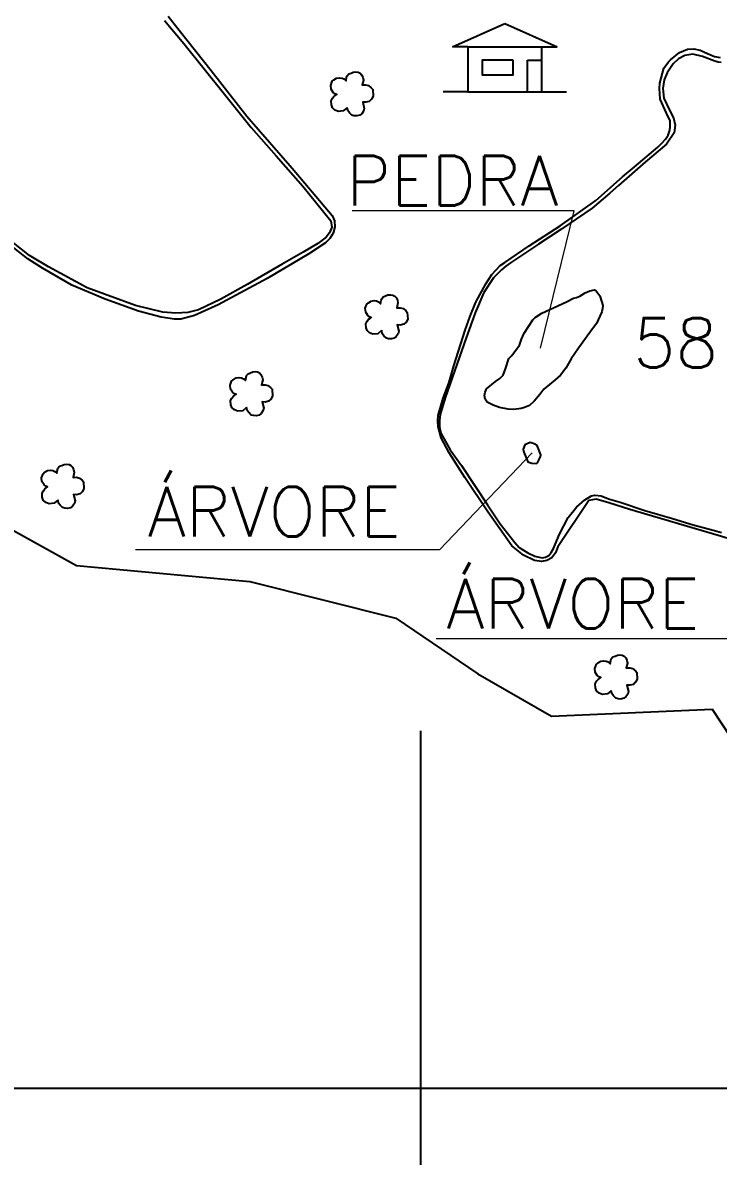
# Model space of a CAD drawing. Extents: x 739818 to 746118, y 7816232 to 7825142.
# Drawn here: x 741187 to 741734, y 7817946 to 7818839 of the extents above; entities that cross this region are included whole.
import ezdxf

# ---------------------------------------------------------------- set-up
doc = ezdxf.new("R2010")
doc.units = 0
doc.header["$MEASUREMENT"] = 0
doc.linetypes.add('CONTINUO', pattern=[0])
doc.layers.add('0114001148', color=1, linetype='Continuous', lineweight=25)
doc.layers.add('TEXTO_DIVERSOS', color=7, linetype='Continuous', lineweight=5)
for name, color, linetype in [('0114001148054', 5, 'Continuous'), ('0114001148058', 5, 'Continuous'), ('_SIMBOLO ARVORE', 118, 'Continuous'), ('MALHA', 8, 'Continuous'), ('PEDRA', 7, 'Continuous'), ('SEDE', 7, 'Continuous'), ('TEXTO_NUN_TAL', 7, 'Continuous'), ('ÁRVORE', 94, 'Continuous')]:
    doc.layers.add(name, color=color, linetype=linetype)
doc.styles.add('Simplex', font='simplex.shx')

# ---------------------------------------------------------------- blocks, each defined once
blk = doc.blocks.new('hgty')
at = {"color": 7, "linetype": 'Continuous'}
for p, q in [((730210.3029, 7819691.0891), (730210.4666, 7819691.162)), ((730210.4666, 7819691.162), (730210.6302, 7819691.0891)), ((730210.3504, 7819691.0891), (730210.3029, 7819691.0891)), ((730210.3504, 7819691.0891), (730210.3504, 7819690.9481)), ((730210.3504, 7819691.0891), (730210.5827, 7819691.0891)), ((730210.5827, 7819690.9481), (730210.5827, 7819691.0891)), ((730210.5827, 7819691.0891), (730210.6302, 7819691.0891)), ((730210.5378, 7819690.9481), (730210.5378, 7819691.0472)), ((730210.5378, 7819691.0472), (730210.5827, 7819691.0472)), ((730210.3504, 7819690.9481), (730210.2739, 7819690.9481)), ((730210.3504, 7819690.9481), (730210.5827, 7819690.9481)), ((730210.5827, 7819690.9481), (730210.6593, 7819690.9481))]:
    blk.add_line(p, q, dxfattribs=at)
blk.add_lwpolyline([(730210.4929, 7819691.0472), (730210.3954, 7819691.0472), (730210.3954, 7819691.0007), (730210.4929, 7819691.0007)], close=True, dxfattribs=at)

msp = doc.modelspace()

# ---------------------------------------------------------------- linework, layer by layer
at = {"layer": '0114001148', "linetype": 'ByBlock'}
msp.add_lwpolyline([(741096.27, 7818485.69), (741229.1, 7818411.8), (741365.73, 7818399.18), (741480.59, 7818370.37), (741545.23, 7818326.54), (741603.16, 7818293.29), (741729.63, 7818298.59), (741810.15, 7818176.48)], dxfattribs=at)
at = {"layer": '0114001148054', "linetype": 'ByBlock', "elevation": 624.03}
msp.add_lwpolyline([(741298.43, 7818841.04), (741313.68, 7818822.9), (741345.76, 7818783.06), (741366.59, 7818756.95), (741386.49, 7818734.48), (741407.43, 7818710.58), (741429.34, 7818683.32), (741430.06, 7818678.25), (741428.43, 7818673.98), (741425.82, 7818670.58), (741419.2, 7818665.56), (741407.67, 7818658.71), (741391.12, 7818649.3), (741363.49, 7818633.17), (741342.77, 7818621.65), (741325.31, 7818613.22), (741316.87, 7818611.04), (741307.3, 7818610.54), (741297.18, 7818611.4), (741275.71, 7818616.57), (741237.69, 7818630.7), (741207.02, 7818647.09), (741192.1, 7818655.94), (741173.28, 7818670.98)], dxfattribs=at)
at = {"layer": '0114001148058', "color": 5, "linetype": 'CONTINUO'}
msp.add_lwpolyline([(741736.76, 7818808.02), (741734.41, 7818808.35), (741731.68, 7818809.15), (741721.84, 7818812.8), (741714.35, 7818814.69), (741708.11, 7818813.65), (741703.13, 7818810.83), (741698.98, 7818807.08), (741694.05, 7818799.91), (741691.89, 7818794.43), (741690.85, 7818787.61), (741691.51, 7818779.85), (741696.01, 7818770.5), (741699.09, 7818764.53), (741700.4, 7818758.61), (741699.58, 7818752.76), (741693.63, 7818743.78), (741677.18, 7818729.71), (741655.88, 7818711.23), (741648.96, 7818705.04), (741635.01, 7818693.29), (741610.49, 7818676.63), (741592.74, 7818664.93), (741570.82, 7818650.3), (741567.1, 7818647.52), (741563.65, 7818644.69), (741557.48, 7818638.46), (741549.75, 7818627), (741542.93, 7818610.8), (741535.89, 7818591.25), (741519.56, 7818544.81), (741516.73, 7818535.32), (741515.59, 7818530.77), (741514.82, 7818526.04), (741514.96, 7818521.09), (741516.03, 7818516.17), (741523.34, 7818503.09), (741532.37, 7818490.63), (741552.63, 7818459.64), (741562.8, 7818444.57), (741574.15, 7818429.91), (741577.77, 7818426.14), (741584.4, 7818421.77), (741589.99, 7818419.21), (741595.71, 7818417.95), (741598.41, 7818418.45), (741600.91, 7818419.79), (741602.79, 7818422.18), (741604.69, 7818425.27), (741609.44, 7818436.55), (741616.35, 7818449.69), (741622.74, 7818457.84), (741629.3, 7818463.52), (741634.59, 7818466.63), (741637.11, 7818467.19), (741642.1, 7818466.77), (741647.98, 7818464.5), (741657.04, 7818461.64), (741676.57, 7818455.17), (741698.43, 7818448.85), (741714.59, 7818443.94), (741731.4, 7818439.42), (741736.81, 7818437.75)], dxfattribs=at)
at = {"layer": '_SIMBOLO ARVORE', "linetype": 'CONTINUO'}
for points in [[(741442.18, 7818772.48, 0), (741439.18, 7818769.96, 0), (741435.36, 7818769.52, 0), (741432.64, 7818770.58, 0), (741430.7, 7818772.47, 0), (741429.91, 7818774.65, 0), (741429.69, 7818777.86, 0), (741430.73, 7818779.88, 0), (741431.83, 7818781.38, 0), (741434.03, 7818782.88, 0), (741432.63, 7818783.32, 0), (741431.25, 7818784.46, 0), (741429.63, 7818787.02, 0), (741429.33, 7818790.07, 0), (741430.51, 7818793.24, 0), (741431.74, 7818794.37, 0), (741433.98, 7818795.74, 0), (741436.34, 7818796.06, 0), (741438.22, 7818795.79, 0), (741439.71, 7818795.1, 0), (741441.34, 7818793.65, 0), (741441.83, 7818796.43, 0), (741442.25, 7818797.54, 0), (741443.46, 7818799.09, 0), (741445.28, 7818799.75, 0), (741447.05, 7818800.54, 0), (741449.04, 7818800.72, 0), (741450.93, 7818800.45, 0), (741452.46, 7818799.64, 0), (741453.6, 7818798.41, 0), (741454.59, 7818796.45, 0), (741454.98, 7818794.26, 0), (741454.08, 7818790.36, 0), (741456.81, 7818790.41, 0), (741459.07, 7818789.86, 0), (741461.2, 7818788.18, 0), (741462.38, 7818786.83, 0), (741462.7, 7818781.46, 0), (741461.38, 7818779.06, 0), (741459.63, 7818777.46, 0), (741456.88, 7818776.72, 0), (741454.47, 7818776.94, 0), (741455.76, 7818771.92, 0), (741455.17, 7818769.79, 0), (741453.72, 7818767.75, 0), (741452.12, 7818766.48, 0), (741449.86, 7818765.92, 0), (741447.61, 7818766.06, 0), (741445.92, 7818766.54, 0), (741443.99, 7818768.43, 0), (741442.68, 7818770.14, 0), (741442.28, 7818772.74, 0)], [(741469.4, 7818596.92, 0), (741466.4, 7818594.4, 0), (741462.58, 7818593.96, 0), (741459.85, 7818595.01, 0), (741457.92, 7818596.91, 0), (741457.12, 7818599.09, 0), (741456.91, 7818602.3, 0), (741457.95, 7818604.32, 0), (741459.05, 7818605.82, 0), (741461.25, 7818607.31, 0), (741459.85, 7818607.76, 0), (741458.47, 7818608.9, 0), (741456.84, 7818611.46, 0), (741456.55, 7818614.5, 0), (741457.72, 7818617.68, 0), (741458.95, 7818618.81, 0), (741461.2, 7818620.18, 0), (741463.55, 7818620.5, 0), (741465.44, 7818620.23, 0), (741466.92, 7818619.54, 0), (741468.56, 7818618.08, 0), (741469.05, 7818620.87, 0), (741469.46, 7818621.98, 0), (741470.68, 7818623.52, 0), (741472.5, 7818624.19, 0), (741474.27, 7818624.98, 0), (741476.26, 7818625.16, 0), (741478.15, 7818624.89, 0), (741479.68, 7818624.08, 0), (741480.81, 7818622.85, 0), (741481.81, 7818620.89, 0), (741482.2, 7818618.7, 0), (741481.29, 7818614.8, 0), (741484.03, 7818614.84, 0), (741486.28, 7818614.3, 0), (741488.41, 7818612.61, 0), (741489.59, 7818611.26, 0), (741489.91, 7818605.9, 0), (741488.6, 7818603.5, 0), (741486.85, 7818601.9, 0), (741484.1, 7818601.16, 0), (741481.69, 7818601.37, 0), (741482.98, 7818596.36, 0), (741482.39, 7818594.23, 0), (741480.94, 7818592.19, 0), (741479.34, 7818590.92, 0), (741477.07, 7818590.36, 0), (741474.83, 7818590.5, 0), (741473.14, 7818590.97, 0), (741471.21, 7818592.87, 0), (741469.9, 7818594.58, 0), (741469.49, 7818597.18, 0)], [(741363.01, 7818536.34, 0), (741360, 7818533.82, 0), (741356.18, 7818533.37, 0), (741353.46, 7818534.43, 0), (741351.53, 7818536.33, 0), (741350.73, 7818538.5, 0), (741350.51, 7818541.72, 0), (741351.55, 7818543.74, 0), (741352.65, 7818545.24, 0), (741354.85, 7818546.73, 0), (741353.45, 7818547.18, 0), (741352.07, 7818548.32, 0), (741350.45, 7818550.88, 0), (741350.16, 7818553.92, 0), (741351.33, 7818557.09, 0), (741352.56, 7818558.23, 0), (741354.8, 7818559.6, 0), (741357.16, 7818559.92, 0), (741359.04, 7818559.65, 0), (741360.53, 7818558.96, 0), (741362.16, 7818557.5, 0), (741362.65, 7818560.29, 0), (741363.07, 7818561.4, 0), (741364.29, 7818562.94, 0), (741366.1, 7818563.61, 0), (741367.87, 7818564.39, 0), (741369.87, 7818564.58, 0), (741371.75, 7818564.31, 0), (741373.28, 7818563.5, 0), (741374.42, 7818562.27, 0), (741375.41, 7818560.31, 0), (741375.8, 7818558.12, 0), (741374.9, 7818554.22, 0), (741377.63, 7818554.26, 0), (741379.89, 7818553.72, 0), (741382.02, 7818552.03, 0), (741383.2, 7818550.68, 0), (741383.52, 7818545.32, 0), (741382.2, 7818542.92, 0), (741380.45, 7818541.32, 0), (741377.7, 7818540.58, 0), (741375.29, 7818540.79, 0), (741376.58, 7818535.78, 0), (741375.99, 7818533.65, 0), (741374.54, 7818531.61, 0), (741372.95, 7818530.34, 0), (741370.68, 7818529.78, 0), (741368.43, 7818529.92, 0), (741366.75, 7818530.39, 0), (741364.82, 7818532.29, 0), (741363.5, 7818534, 0), (741363.1, 7818536.6, 0)], [(741214.55, 7818463.39, 0), (741211.54, 7818460.87, 0), (741207.72, 7818460.43, 0), (741205, 7818461.49, 0), (741203.07, 7818463.38, 0), (741202.27, 7818465.56, 0), (741202.05, 7818468.77, 0), (741203.09, 7818470.8, 0), (741204.19, 7818472.3, 0), (741206.39, 7818473.79, 0), (741204.99, 7818474.24, 0), (741203.61, 7818475.37, 0), (741201.99, 7818477.93, 0), (741201.7, 7818480.98, 0), (741202.87, 7818484.15, 0), (741204.1, 7818485.29, 0), (741206.34, 7818486.66, 0), (741208.7, 7818486.97, 0), (741210.58, 7818486.7, 0), (741212.07, 7818486.02, 0), (741213.7, 7818484.56, 0), (741214.19, 7818487.34, 0), (741214.61, 7818488.45, 0), (741215.83, 7818490, 0), (741217.64, 7818490.66, 0), (741219.41, 7818491.45, 0), (741221.41, 7818491.63, 0), (741223.29, 7818491.36, 0), (741224.82, 7818490.55, 0), (741225.96, 7818489.33, 0), (741226.95, 7818487.36, 0), (741227.34, 7818485.17, 0), (741226.44, 7818481.28, 0), (741229.17, 7818481.32, 0), (741231.43, 7818480.78, 0), (741233.56, 7818479.09, 0), (741234.74, 7818477.74, 0), (741235.06, 7818472.37, 0), (741233.74, 7818469.97, 0), (741232, 7818468.37, 0), (741229.24, 7818467.64, 0), (741226.83, 7818467.85, 0), (741228.12, 7818462.84, 0), (741227.53, 7818460.7, 0), (741226.08, 7818458.66, 0), (741224.49, 7818457.39, 0), (741222.22, 7818456.83, 0), (741219.97, 7818456.97, 0), (741218.29, 7818457.45, 0), (741216.36, 7818459.35, 0), (741215.04, 7818461.06, 0), (741214.64, 7818463.65, 0)], [(741650.1, 7818313.27, 0), (741647.09, 7818310.74, 0), (741643.27, 7818310.3, 0), (741640.55, 7818311.36, 0), (741638.62, 7818313.26, 0), (741637.82, 7818315.43, 0), (741637.6, 7818318.64, 0), (741638.64, 7818320.67, 0), (741639.74, 7818322.17, 0), (741641.94, 7818323.66, 0), (741640.54, 7818324.11, 0), (741639.16, 7818325.25, 0), (741637.54, 7818327.81, 0), (741637.25, 7818330.85, 0), (741638.42, 7818334.02, 0), (741639.65, 7818335.16, 0), (741641.89, 7818336.53, 0), (741644.25, 7818336.85, 0), (741646.13, 7818336.58, 0), (741647.62, 7818335.89, 0), (741649.25, 7818334.43, 0), (741649.74, 7818337.22, 0), (741650.16, 7818338.33, 0), (741651.38, 7818339.87, 0), (741653.19, 7818340.54, 0), (741654.96, 7818341.32, 0), (741656.96, 7818341.51, 0), (741658.84, 7818341.24, 0), (741660.37, 7818340.43, 0), (741661.51, 7818339.2, 0), (741662.5, 7818337.23, 0), (741662.89, 7818335.05, 0), (741661.99, 7818331.15, 0), (741664.72, 7818331.19, 0), (741666.98, 7818330.65, 0), (741669.11, 7818328.96, 0), (741670.29, 7818327.61, 0), (741670.61, 7818322.25, 0), (741669.29, 7818319.85, 0), (741667.54, 7818318.24, 0), (741664.79, 7818317.51, 0), (741662.38, 7818317.72, 0), (741663.67, 7818312.71, 0), (741663.08, 7818310.58, 0), (741661.63, 7818308.54, 0), (741660.04, 7818307.27, 0), (741657.77, 7818306.71, 0), (741655.52, 7818306.84, 0), (741653.84, 7818307.32, 0), (741651.91, 7818309.22, 0), (741650.59, 7818310.93, 0), (741650.19, 7818313.53, 0)]]:
    msp.add_polyline3d(points, dxfattribs=at)
at = {"layer": 'MALHA', "linetype": 'ByBlock'}
for points in [[(741500, 7818281.57), (741500, 7817235.42)], [(741922.24, 7818000), (740117.51, 7818000)]]:
    msp.add_lwpolyline(points, dxfattribs=at)
at = {"layer": 'PEDRA', "linetype": 'ByBlock'}
msp.add_lwpolyline([(741551.99, 7818550.94), (741559.1, 7818556.76), (741562.35, 7818559.09), (741565.02, 7818561.88), (741566.78, 7818566.73), (741569.49, 7818574.91), (741571.91, 7818577.17), (741577.81, 7818585.29), (741579.51, 7818590.27), (741581.49, 7818594.91), (741588.38, 7818605.35), (741590.19, 7818607.22), (741595.53, 7818610.54), (741615.01, 7818619.66), (741620.39, 7818622.55), (741622.86, 7818622.89), (741625.4, 7818624), (741629.72, 7818626.61), (741633.27, 7818628.11), (741636.91, 7818629.01), (741638.1, 7818628.57), (741639.68, 7818626.46), (741641.17, 7818624.32), (741643.5, 7818616.7), (741643.28, 7818614.2), (741642.63, 7818611.64), (741639.82, 7818605.49), (741638.63, 7818602.56), (741633.38, 7818595.35), (741624.3, 7818582.99), (741618.65, 7818574.7), (741614.32, 7818567.34), (741610.06, 7818561.73), (741605.9, 7818557.99), (741597.06, 7818550.85), (741593.85, 7818546.43), (741589.47, 7818541.41), (741585.71, 7818537.89), (741581.91, 7818536.25), (741579.13, 7818535.55), (741573.52, 7818534.77), (741569.05, 7818534.88), (741562.18, 7818536.23), (741557.18, 7818538.15), (741552.44, 7818540.63), (741550.98, 7818542.93), (741550.42, 7818545.71), (741550.63, 7818547.07), (741550.84, 7818548.39)], close=True, dxfattribs=at)
at = {"layer": 'SEDE'}
for points in [[(741301.37, 7818844.49), (741309.99, 7818833.41), (741335.27, 7818801.85), (741363.2, 7818765.87), (741398.95, 7818724.74), (741430.4, 7818687.66), (741432.24, 7818683.36), (741432.54, 7818678.59), (741431.18, 7818673.62), (741428.6, 7818669.3), (741425.13, 7818665.99), (741412.06, 7818657.23), (741379.21, 7818637.96), (741340.64, 7818617.25), (741322.06, 7818608.82), (741311.42, 7818605.94), (741306.31, 7818605.77), (741295.71, 7818607.54), (741278, 7818612.14), (741251.84, 7818621.71), (741225.52, 7818632.67), (741202.34, 7818646.04), (741190.79, 7818653.38), (741179.83, 7818661.95)], [(741781.15, 7818421.33), (741734.25, 7818435.44), (741664.76, 7818456.04), (741648.19, 7818461.23), (741638.18, 7818464.19), (741632.5, 7818463.08), (741608.15, 7818426.59), (741606.29, 7818421.76), (741603.3, 7818417.95), (741599.44, 7818415.75), (741595.17, 7818415.04), (741589.6, 7818415.92), (741581.17, 7818419.91), (741571.87, 7818427.43), (741553.07, 7818454.12), (741534.97, 7818481.29), (741522.48, 7818500.56), (741516.13, 7818512.43), (741514.01, 7818521.35), (741513.73, 7818525.65), (741513.96, 7818530.06), (741517.77, 7818543.61), (741519.34, 7818547.89), (741522.58, 7818556.16), (741526.18, 7818569.12), (741535.15, 7818597.23), (741537.73, 7818604.67), (741539.05, 7818608.28), (741543.63, 7818619.22), (741551.28, 7818633.74), (741556.06, 7818641.2), (741562.82, 7818648.06), (741566.3, 7818650.62), (741585.46, 7818663.68), (741609.96, 7818679.53), (741638.11, 7818699.33), (741658.99, 7818717.88), (741668.07, 7818725.55), (741686.7, 7818741.43), (741690.05, 7818744.53), (741692.91, 7818747.61), (741694.92, 7818750.78), (741696.05, 7818753.92), (741696.62, 7818756.87), (741696.56, 7818762.15), (741693.55, 7818768.11), (741688.52, 7818779.16), (741688.15, 7818787.69), (741688.36, 7818791.81), (741691.64, 7818803.5), (741695.23, 7818808.52), (741696.73, 7818810.15), (741703.73, 7818815.95), (741710.2, 7818818.63), (741715.23, 7818818.92), (741720.18, 7818817.71), (741726.02, 7818815.24), (741731.35, 7818812.81), (741735.89, 7818812.05)], [(741096.27, 7818485.69), (741229.1, 7818411.8), (741365.73, 7818399.18), (741480.59, 7818370.37), (741545.23, 7818326.54), (741603.16, 7818293.29), (741729.63, 7818298.59), (741810.15, 7818176.48)]]:
    msp.add_lwpolyline(points, dxfattribs=at)
at = {"layer": 'TEXTO_DIVERSOS', "linetype": 'ByBlock'}
for points in [[(741594.47, 7818583.08), (741620.95, 7818691.14), (741446.11, 7818691.14)], [(741587.88, 7818500.6), (741514.9, 7818424.31), (741275.62, 7818424.31)], [(741851.34, 7818416.27), (741751.56, 7818354.19), (741512.28, 7818354.19)]]:
    msp.add_lwpolyline(points, dxfattribs=at)
at = {"layer": 'ÁRVORE', "linetype": 'ByBlock', "elevation": 591.33}
msp.add_lwpolyline([(741581.32, 7818501.14), (741584.59, 7818493.39), (741587.61, 7818492.42), (741591.23, 7818492.19), (741592.16, 7818492.86), (741593.08, 7818494.8), (741594.48, 7818497.8), (741594.61, 7818499), (741591.71, 7818506.32), (741589.42, 7818507.76), (741586.27, 7818508.76), (741582.19, 7818506.88), (741580.81, 7818503.52)], close=True, dxfattribs=at)

# ---------------------------------------------------------------- block references
at = {"layer": 'SEDE', "color": 7, "linetype": 'Continuous', "lineweight": 0, "xscale": 251.3279999999888, "yscale": 251.3279999999888, "zscale": 251.3279999999888}
msp.add_blockref('hgty', (-182780769.77, -1957488501.61), dxfattribs=at)

# ---------------------------------------------------------------- texts
at = {"layer": 'TEXTO_DIVERSOS', "linetype": 'Continuous', "style": 'Simplex'}
for s, p in [('PEDRA', (741441.54, 7818695.48)), ('ÁRVORE', (741285.32, 7818434.77)), ('ÁRVORE', (741520.38, 7818362.28))]:
    msp.add_text(s, height=39, dxfattribs=at).set_placement(p)
at = {"layer": 'TEXTO_NUN_TAL', "linetype": 'Continuous', "style": 'Simplex'}
msp.add_text('58', height=39, dxfattribs=at).set_placement((741667.34, 7818567.77))

doc.saveas('drawing.dxf')
